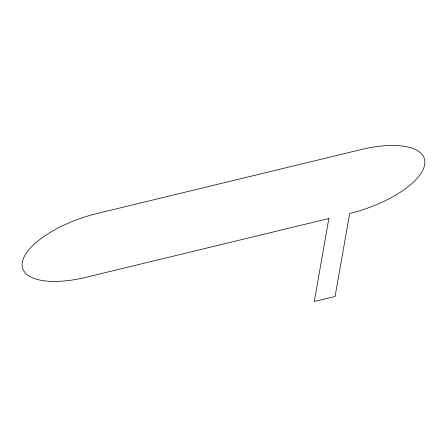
<?xml version="1.0" encoding="UTF-8"?>
<svg xmlns="http://www.w3.org/2000/svg" width="447" height="447" viewBox="0 0 447 447"><rect width="100%" height="100%" fill="white"/><g stroke="black" fill="none" stroke-linecap="round" stroke-linejoin="round"><path stroke-width="0.67" d="M328.863 218.505L314.275 301.496L335.082 296.462L349.677 213.465A72.766 29.133 -18.6 0 0 424.65 164.747A72.766 29.133 -18.6 0 0 360.902 149.622L97.323 213.442A72.766 29.133 -18.6 0 0 22.35 262.16A72.766 29.133 -18.6 0 0 86.098 277.285L328.863 218.505"/></g></svg>
